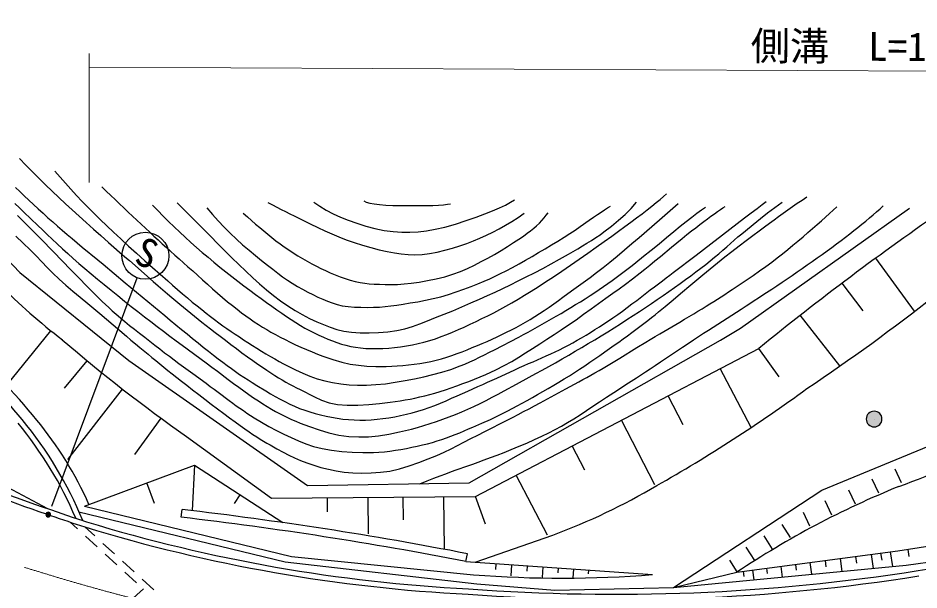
# Model space of a CAD drawing. Units: millimetres, scale not verified. Extents: x 40000 to 680000, y 20000 to 380000.
# Drawn here: x 211697 to 269237, y 260420 to 296919 of the extents above; entities that cross this region are included whole.
import ezdxf
from ezdxf.enums import TextEntityAlignment as Align

# ---------------------------------------------------------------- set-up
doc = ezdxf.new("R2010")
doc.units = ezdxf.units.MM
doc.header["$LTSCALE"] = 1000
doc.linetypes.add('CHAIN', pattern=[18.5, 12, -1.5, 3.5, -1.5])
for name, color, linetype, lineweight in [('M-BGD', 7, 'Continuous', 25), ('M-BMK', 2, 'CHAIN', 13), ('M-STR-HTXT', 7, 'Continuous', 13), ('M-STR-STRC', 7, 'Continuous', 25)]:
    doc.layers.add(name, color=color, linetype=linetype, lineweight=lineweight)
doc.styles.add('ＭＳ ゴシック', font='')
doc.styles.get('ＭＳ ゴシック').set_extended_font_data('MS Gothic')

msp = doc.modelspace()

# ---------------------------------------------------------------- hatches: boundary and pattern name
at = {"layer": 'M-BGD'}
for points in [[(266873, 271330, 0.41421), (266373, 271830, 0.41421), (265873, 271330, 1)], [(213781, 265227, 0.41421), (213631, 265377, 0.41421), (213481, 265227, 1)]]:
    msp.add_hatch(color=256, dxfattribs=at).paths.add_polyline_path(points)

# ---------------------------------------------------------------- linework, layer by layer
for p, q in [((268959, 278203), (266478, 281595)), ((265664, 278224), (264326, 279997)), ((264191, 274714), (261659, 277947)), ((210973, 273488), (213788, 276967)), ((240906, 266389), (259007, 275830)), ((260307, 274015), (259007, 275830)), ((214670, 273300), (216112, 275050)), ((258511, 270780), (256546, 274547)), ((199776, 272920), (213589, 265612)), ((214868, 268746), (218367, 273244)), ((254186, 270955), (253218, 272811)), ((219151, 269074), (220837, 271381)), ((252375, 267138), (250229, 271252)), ((266373, 271330), (266374, 271330)), ((222462, 270218), (227887, 266269)), ((247900, 268058), (247089, 269614)), ((222977, 268387), (222812, 265481)), ((267686, 268151), (268101, 267268)), ((245517, 263920), (243519, 267752)), ((220416, 265932), (219925, 267252)), ((266668, 266595), (266243, 267501)), ((225517, 265932), (225882, 266492)), ((265174, 265894), (264749, 266799)), ((227887, 266269), (240906, 266389)), ((231467, 265398), (231459, 266302)), ((234087, 264005), (234066, 266326)), ((236313, 264888), (236300, 266347)), ((238924, 263014), (238893, 266370)), ((241560, 264615), (240906, 266389)), ((263680, 265192), (263255, 266098)), ((215935, 265767), (229153, 262566)), ((222112, 265060), (222170, 265557)), ((261840, 265382), (262245, 264519)), ((269181, 261658), (291448, 265264)), ((215499, 264323), (215030, 264751)), ((216594, 263865), (215964, 264440)), ((261038, 263762), (260502, 264607)), ((216755, 263177), (216016, 263851)), ((240897, 262201), (245855, 263922)), ((259891, 263034), (259355, 263878)), ((217850, 262719), (217111, 263393)), ((258743, 262305), (258207, 263149)), ((268515, 263011), (268586, 262549)), ((218010, 262031), (217272, 262705)), ((229153, 262566), (240793, 261396)), ((240307, 262242), (240402, 262733)), ((264198, 262424), (264306, 261606)), ((265191, 262555), (265248, 262128)), ((266184, 262687), (266302, 261797)), ((266788, 262767), (266857, 262318)), ((267392, 262847), (267535, 261915)), ((268427, 262008), (272994, 262639)), ((219105, 261573), (218367, 262248)), ((240307, 262242), (252226, 261404)), ((242208, 262097), (242183, 261731)), ((243221, 262028), (243173, 261316)), ((244216, 261959), (244193, 261614)), ((245212, 261891), (245166, 261221)), ((246189, 261824), (246168, 261515)), ((253566, 260574), (268427, 262008)), ((257144, 262321), (257610, 261586)), ((260409, 261922), (260499, 261241)), ((261341, 262045), (261388, 261688)), ((262273, 262169), (262372, 261421)), ((263236, 262296), (263287, 261905)), ((219266, 260885), (218527, 261559)), ((247166, 261757), (247128, 261193)), ((248126, 261691), (248110, 261450)), ((258075, 261281), (258031, 261607)), ((258602, 261683), (258683, 261067)), ((259505, 261802), (259548, 261478)), ((266320, 261804), (266321, 261799)), ((220361, 260427), (219622, 261102)), ((257885, 260991), (257885, 260991))]:
    msp.add_line(p, q, dxfattribs=at)
for points in [[(157259, 304874), (173328, 301910), (186118, 298364), (200936, 293846), (210102, 282445), (211802, 280671), (218782, 275060), (230182, 267080), (240506, 267250), (256563, 276372), (257838, 277125), (268624, 284777)], [(211782, 287952), (212202, 287525), (212621, 287104), (213041, 286688), (213462, 286277), (213887, 285868), (214310, 285466), (214731, 285072), (215157, 284679), (215593, 284280), (216046, 283871), (216514, 283453), (216992, 283032), (217484, 282601), (218529, 281690), (218810, 281444), (220337, 280105), (220646, 279837), (220948, 279576), (221240, 279326), (221520, 279088), (221784, 278866), (222032, 278657), (222270, 278459), (222501, 278268), (222730, 278080), (222960, 277894), (223196, 277705), (223442, 277510), (223703, 277306), (223981, 277091), (224283, 276859), (224606, 276611), (224944, 276354), (225293, 276090), (225647, 275824), (226000, 275561), (226349, 275306), (226686, 275062), (227007, 274835), (227307, 274629), (227585, 274442), (227849, 274270), (228100, 274110), (228341, 273962), (228575, 273822), (228804, 273690), (229030, 273564), (229258, 273442), (229489, 273323), (229725, 273204), (230635, 272737), (231088, 272532), (231572, 272366), (232111, 272254), (232723, 272205), (233392, 272210), (234091, 272254), (234793, 272323), (235469, 272405), (235792, 272448), (236111, 272496), (236425, 272548), (236737, 272605), (237049, 272668), (237361, 272737), (237676, 272813), (237996, 272896), (238321, 272986), (238653, 273085), (238999, 273195), (239360, 273317), (239730, 273449), (240105, 273588), (240481, 273733), (240853, 273881), (241216, 274031), (241566, 274180), (241897, 274326), (242205, 274467), (242754, 274740), (243236, 275010), (243679, 275281), (244111, 275556), (244559, 275838), (245021, 276127), (245479, 276419), (245935, 276718), (246394, 277024), (246859, 277339), (247333, 277668), (247816, 278011), (248300, 278359), (248778, 278706), (249245, 279045), (249678, 279357), (250083, 279648), (250491, 279945), (250932, 280275), (251436, 280664), (251725, 280893), (252039, 281148), (252373, 281422), (252720, 281709), (253427, 282294), (253774, 282580), (254107, 282852), (254421, 283104), (254707, 283331), (254975, 283538), (255235, 283738), (255486, 283928), (255726, 284107), (255953, 284274), (256168, 284428), (256368, 284568), (256552, 284691), (256719, 284798), (256867, 284885)], [(214054, 287139), (214384, 286754), (214721, 286371), (215068, 285988), (215424, 285604), (215793, 285217), (216168, 284833), (216550, 284451), (216945, 284065), (217360, 283668), (217801, 283252), (218269, 282818), (218760, 282369), (219273, 281906), (219806, 281430), (221254, 280153), (221568, 279877), (221885, 279601), (222203, 279326), (222518, 279056), (222829, 278794), (223132, 278544), (223426, 278308), (223708, 278085), (223984, 277874), (224253, 277671), (224518, 277475), (224780, 277286), (225041, 277102), (225302, 276921), (225565, 276742), (225832, 276564), (226103, 276386), (226381, 276206), (226664, 276026), (226950, 275846), (227239, 275668), (227528, 275494), (227815, 275325), (228099, 275162), (228378, 275007), (228650, 274860), (228914, 274723), (229411, 274476), (229878, 274257), (230334, 274066), (230796, 273902), (231282, 273766), (231790, 273657), (232309, 273575), (232840, 273520), (233387, 273493), (233952, 273493), (234543, 273523), (235160, 273585), (235788, 273672), (236415, 273777), (237025, 273896), (237614, 274022), (238190, 274160), (238762, 274317), (239340, 274500), (239933, 274716), (240238, 274839), (240547, 274974), (240860, 275117), (241175, 275268), (241492, 275425), (241809, 275586), (242126, 275750), (243674, 276557), (243976, 276717), (244277, 276878), (244577, 277041), (244876, 277206), (245175, 277373), (245475, 277543), (245775, 277715), (246076, 277890), (246380, 278069), (246688, 278252), (246997, 278438), (247307, 278627), (247616, 278817), (247923, 279009), (248227, 279202), (248525, 279395), (248816, 279588), (249099, 279780), (249374, 279971), (249642, 280163), (249905, 280356), (250162, 280550), (250415, 280744), (250665, 280938), (250913, 281132), (251158, 281326), (251647, 281712), (252140, 282108), (252633, 282515), (253114, 282916), (253571, 283295), (253990, 283634), (254373, 283936), (254729, 284213), (255056, 284460), (255350, 284675), (255609, 284854)], [(211546, 286106), (211810, 285849), (212089, 285580), (212381, 285305), (212681, 285024), (212987, 284740), (213296, 284458), (213604, 284179), (213910, 283906), (214215, 283638), (214524, 283371), (214837, 283105), (215154, 282839), (215475, 282572), (215799, 282303), (216794, 281482), (217133, 281201), (217827, 280623), (218544, 280028), (219271, 279426), (219997, 278826), (221066, 277945), (221423, 277648), (222139, 277051), (222495, 276756), (222846, 276466), (223192, 276183), (223530, 275910), (223859, 275650), (224177, 275404), (224481, 275173), (224771, 274955), (225050, 274748), (225321, 274551), (225587, 274362), (225851, 274179), (226116, 274001), (226385, 273826), (226661, 273651), (226946, 273477), (227533, 273122), (227829, 272945), (228128, 272771), (228430, 272602), (228736, 272439), (229046, 272285), (229361, 272140), (229681, 272008), (230007, 271890), (230339, 271782), (230678, 271683), (231022, 271592), (231371, 271511), (231723, 271439), (232079, 271378), (232438, 271329), (232798, 271292), (233160, 271268), (233521, 271258), (233885, 271262), (234255, 271281), (234627, 271313), (235002, 271357), (235379, 271412), (235755, 271478), (236130, 271553), (236502, 271637), (236871, 271727), (237235, 271825), (237597, 271934), (237958, 272058), (238320, 272194), (238679, 272341), (239035, 272494), (239388, 272651), (239737, 272809), (240079, 272965), (240415, 273117), (240744, 273261), (241064, 273399), (241376, 273537), (241681, 273674), (241981, 273810), (242276, 273945), (243434, 274478), (243724, 274610), (244013, 274739), (244301, 274865), (244586, 274987), (244870, 275109), (245152, 275231), (245434, 275355), (245716, 275481), (245997, 275613), (246280, 275750), (246563, 275895), (246847, 276046), (247129, 276200), (247411, 276358), (247694, 276520), (247976, 276686), (248259, 276857), (248543, 277033), (248828, 277213), (249114, 277399), (249402, 277590), (249695, 277790), (249994, 278001), (250297, 278220), (250601, 278445), (250905, 278673), (251207, 278902), (252078, 279565), (252350, 279771), (252608, 279965), (252853, 280150), (253088, 280329), (253316, 280503), (253540, 280675), (254999, 281794), (257629, 283809), (258089, 284159), (258513, 284480), (258892, 284767), (259219, 285013), (259486, 285212)], [(217046, 286148), (217332, 285872), (217615, 285599), (217896, 285329), (218175, 285062), (218453, 284797), (218730, 284535), (219006, 284274), (219281, 284016), (219557, 283759), (219832, 283503), (220105, 283250), (220373, 283003), (220640, 282759), (220905, 282517), (221170, 282276), (221438, 282035), (221708, 281792), (221983, 281547), (222264, 281297), (222552, 281041), (222851, 280776), (223158, 280500), (223473, 280217), (223793, 279930), (224116, 279643), (224438, 279360), (224759, 279083), (225075, 278817), (225384, 278566), (225683, 278331), (225971, 278115), (226248, 277912), (226518, 277721), (226782, 277540), (227045, 277367), (227309, 277200), (227577, 277038), (227852, 276879), (228138, 276720), (228436, 276561), (228751, 276399), (229080, 276236), (229421, 276074), (229769, 275915), (230121, 275760), (230472, 275612), (230820, 275472), (231161, 275343), (231490, 275227), (231805, 275125), (232383, 274961), (232914, 274840), (233432, 274757), (233969, 274706), (234558, 274682), (234879, 274680), (235215, 274685), (235562, 274697), (235918, 274717), (236279, 274745), (236643, 274781), (237007, 274825), (237367, 274877), (237721, 274937), (238067, 275006), (238405, 275086), (238741, 275176), (239075, 275277), (239407, 275386), (239736, 275503), (240063, 275626), (240388, 275753), (240710, 275884), (241031, 276017), (241349, 276151), (241664, 276286), (241977, 276425), (242287, 276567), (242594, 276713), (242900, 276863), (243204, 277018), (243506, 277177), (243806, 277340), (244106, 277509), (244404, 277684), (244704, 277867), (245006, 278061), (245309, 278262), (245611, 278470), (245910, 278680), (246205, 278891), (246494, 279101), (247047, 279503), (247790, 280040), (248230, 280363), (248649, 280677), (249065, 280999), (249500, 281344), (249959, 281720), (250428, 282116), (250900, 282522), (251363, 282923), (252662, 284045), (253851, 285079)], [(211671, 284316), (211915, 284072), (212159, 283827), (212404, 283581), (212902, 283078), (213158, 282818), (213422, 282550), (213693, 282273), (213969, 281989), (215076, 280847), (215343, 280575), (215600, 280313), (216077, 279834), (216687, 279218), (216879, 279027), (217073, 278837), (217274, 278646), (217486, 278449), (217714, 278243), (217963, 278025), (218234, 277794), (218522, 277555), (218826, 277308), (219140, 277056), (219462, 276801), (219788, 276546), (220114, 276292), (220438, 276042), (220754, 275799), (221061, 275563), (221363, 275334), (221665, 275107), (221967, 274882), (222268, 274660), (222566, 274442), (222860, 274227), (223709, 273610), (223976, 273415), (224234, 273225), (224481, 273040), (225183, 272512), (225409, 272345), (225633, 272181), (225859, 272020), (226087, 271863), (226319, 271709), (226787, 271409), (227255, 271122), (227724, 270850), (228195, 270595), (228673, 270360), (229143, 270140), (229606, 269934), (230078, 269748), (230578, 269586), (231123, 269453), (231724, 269346), (232368, 269263), (233041, 269207), (233725, 269183), (234405, 269194), (234746, 269214), (235092, 269245), (235444, 269286), (235797, 269335), (236151, 269392), (236503, 269455), (236851, 269524), (237193, 269598), (237526, 269675), (237849, 269755), (238162, 269839), (238466, 269930), (238763, 270026), (239054, 270128), (239340, 270234), (239623, 270344), (239905, 270458), (240186, 270574), (240469, 270693), (240754, 270813), (241316, 271057), (241867, 271308), (242419, 271574), (242986, 271861), (243582, 272173), (243895, 272342), (244218, 272518), (244548, 272701), (244884, 272891), (245224, 273085), (245565, 273283), (245906, 273484), (246245, 273687), (246579, 273891), (246907, 274095), (247233, 274302), (247560, 274514), (247888, 274730), (248214, 274949), (248538, 275169), (248858, 275390), (249173, 275609), (249481, 275825), (249780, 276037), (250071, 276244), (250353, 276446), (250628, 276647), (250897, 276846), (251160, 277043), (251417, 277237), (251667, 277429), (251912, 277618), (252150, 277804), (252382, 277986), (252608, 278165), (253025, 278504), (253403, 278822), (254131, 279448), (254530, 279785), (255427, 280532), (255899, 280922), (256370, 281306), (256829, 281674), (257285, 282030), (257745, 282381), (258196, 282721), (258626, 283042), (259021, 283337), (259371, 283597), (259686, 283828), (259980, 284041), (260268, 284248), (260565, 284459), (260868, 284675), (261167, 284886), (261466, 285095), (261768, 285305), (262076, 285517)], [(220282, 284980), (220621, 284631), (220965, 284284), (221313, 283941), (221665, 283600), (222021, 283264), (222379, 282932), (222740, 282604), (223102, 282280), (223466, 281961), (223830, 281648), (224200, 281337), (224577, 281028), (224960, 280721), (225346, 280417), (225732, 280120), (226116, 279829), (226494, 279547), (226865, 279275), (227225, 279014), (227571, 278765), (227904, 278529), (228226, 278301), (228538, 278082), (228843, 277873), (229142, 277673), (229437, 277483), (229730, 277303), (230023, 277132), (230318, 276972), (230616, 276822), (230912, 276681), (231202, 276548), (231488, 276424), (231773, 276310), (232058, 276206), (232347, 276113), (232640, 276032), (232942, 275963), (233255, 275908), (233579, 275867), (233918, 275839), (234269, 275825), (234629, 275823), (234998, 275834), (235372, 275856), (235750, 275891), (236129, 275937), (236508, 275995), (236884, 276063), (237255, 276142), (237623, 276233), (237989, 276338), (238353, 276456), (238718, 276585), (239083, 276725), (239450, 276875), (239819, 277033), (240191, 277199), (240567, 277372), (240948, 277551), (241328, 277734), (241705, 277921), (242081, 278115), (242459, 278316), (242842, 278527), (243231, 278747), (243631, 278981), (244043, 279228), (244470, 279490), (244915, 279769), (245391, 280076), (245901, 280412), (246435, 280773), (246984, 281148), (247539, 281533), (248089, 281918), (248625, 282296), (249136, 282660), (249614, 283003), (250049, 283316), (250451, 283609), (250837, 283893), (251205, 284168), (251553, 284432), (251879, 284683), (252181, 284920), (252457, 285141), (252705, 285346), (252923, 285531), (253110, 285697)], [(211502, 285075), (211783, 284803), (212070, 284527), (212952, 283680), (213255, 283392), (213563, 283099), (213879, 282803), (214201, 282503), (214533, 282198), (214875, 281890), (215227, 281577), (215591, 281260), (215972, 280935), (216370, 280599), (216782, 280256), (217205, 279908), (217636, 279557), (218069, 279207), (218503, 278859), (218933, 278517), (219357, 278183), (219769, 277859), (220176, 277544), (220583, 277233), (220989, 276926), (221393, 276623), (221794, 276325), (222190, 276032), (223713, 274912), (224074, 274644), (224429, 274377), (225123, 273854), (225460, 273601), (225791, 273356), (226116, 273120), (226434, 272895), (226745, 272682), (227049, 272483), (227341, 272298), (227618, 272127), (227885, 271968), (228144, 271819), (228399, 271680), (228652, 271549), (228908, 271424), (229169, 271304), (229439, 271188), (229721, 271074), (230312, 270849), (230927, 270636), (231556, 270450), (232193, 270305), (232830, 270216), (233458, 270185), (234081, 270202), (234715, 270264), (235372, 270367), (236069, 270507), (236436, 270592), (236817, 270688), (237208, 270796), (237606, 270914), (238011, 271041), (238419, 271176), (238828, 271319), (239235, 271469), (239639, 271625), (240036, 271787), (240428, 271955), (240817, 272133), (241203, 272320), (241589, 272514), (241975, 272715), (242361, 272921), (242750, 273131), (243538, 273561), (244347, 273999), (244760, 274224), (245177, 274454), (245598, 274688), (246020, 274925), (246443, 275165), (246866, 275407), (247287, 275652), (247704, 275897), (248117, 276143), (248529, 276391), (248942, 276643), (249356, 276898), (249768, 277155), (250178, 277414), (250585, 277673), (250986, 277933), (251382, 278191), (251770, 278447), (252150, 278702), (252523, 278955), (252894, 279210), (253260, 279465), (253621, 279720), (253976, 279974), (254323, 280225), (254661, 280474), (254990, 280719), (255309, 280960), (255615, 281195), (255908, 281426), (256186, 281653), (256453, 281877), (256709, 282098), (256957, 282315), (257440, 282739), (257678, 282946), (257916, 283149), (258158, 283349), (258639, 283739), (259109, 284116), (259572, 284478), (260031, 284828), (260490, 285163)], [(211555, 283003), (212024, 282556), (212462, 282134), (212854, 281742), (213215, 281367), (213566, 281000), (213928, 280633), (214324, 280255), (214753, 279873), (215200, 279491), (215666, 279104), (216151, 278702), (216656, 278280), (216919, 278057), (218624, 276609), (218912, 276367), (219196, 276130), (219474, 275899), (220001, 275465), (220253, 275258), (220502, 275054), (220752, 274850), (221007, 274645), (221270, 274434), (221546, 274216), (221836, 273987), (222146, 273745), (222483, 273483), (222848, 273200), (223234, 272902), (223633, 272595), (224038, 272286), (224441, 271979), (224835, 271683), (225212, 271402), (225565, 271143), (225887, 270911), (226179, 270706), (226450, 270520), (226703, 270351), (226941, 270197), (227166, 270054), (227383, 269921), (227593, 269795), (227801, 269674), (228008, 269556), (228219, 269437), (228623, 269215), (228997, 269018), (229362, 268843), (229738, 268682), (230146, 268531), (230585, 268383), (231042, 268243), (231518, 268119), (232014, 268018), (232532, 267948), (233080, 267904), (233656, 267882), (234250, 267889), (234851, 267930), (235447, 268012), (236053, 268150), (236677, 268339), (237297, 268558), (237891, 268787), (238438, 269006), (238920, 269214), (239353, 269425), (239761, 269640), (240171, 269860), (240608, 270085), (241060, 270309), (241512, 270531), (241979, 270762), (242478, 271013), (243026, 271294), (243327, 271452), (243648, 271622), (243985, 271802), (244334, 271988), (244688, 272179), (245044, 272371), (245740, 272748), (246679, 273258), (247506, 273704), (247768, 273846), (248027, 273988), (248285, 274130), (248544, 274275), (248805, 274423), (249072, 274576), (249607, 274893), (250137, 275217), (251217, 275885), (251782, 276228), (252077, 276404), (252382, 276585), (252694, 276770), (253961, 277514), (254268, 277696), (254564, 277873), (254847, 278044), (255118, 278210), (255381, 278371), (255637, 278529), (255886, 278684), (256129, 278836), (256368, 278987), (256604, 279137), (256837, 279286), (257068, 279436), (257299, 279586), (257756, 279887), (258204, 280187), (258639, 280484), (259058, 280776), (259457, 281062), (259833, 281341), (260188, 281613), (260528, 281881), (260858, 282148), (261185, 282415), (261510, 282685), (261830, 282957), (262141, 283226), (262442, 283490), (262729, 283742), (263003, 283985), (263266, 284221), (263517, 284448), (263756, 284667), (263981, 284876)], [(221857, 285129), (222279, 284710), (222705, 284284), (223569, 283417), (224006, 282980), (224447, 282535), (224894, 282080), (225343, 281626), (225793, 281181), (226241, 280756), (226685, 280348), (227127, 279950), (227569, 279566), (228015, 279204), (228465, 278867), (228923, 278555), (229387, 278264), (229853, 277996), (230317, 277754), (230775, 277539), (231215, 277351), (231639, 277187), (232066, 277050), (232514, 276943), (232999, 276870), (233540, 276830), (234124, 276823), (234726, 276846), (235320, 276898), (235882, 276978), (236399, 277090), (236889, 277237), (237368, 277410), (237855, 277600), (238365, 277798), (238909, 278011), (239476, 278244), (240050, 278488), (240617, 278735), (241161, 278975), (241675, 279205), (242169, 279431), (242654, 279659), (243142, 279893), (243644, 280141), (244160, 280399), (244682, 280665), (245210, 280941), (245746, 281229), (246289, 281534), (246855, 281857), (247148, 282025), (247444, 282197), (247739, 282372), (248032, 282549), (248319, 282728), (248598, 282909), (248865, 283090), (249118, 283272), (249596, 283638), (250047, 284011), (250466, 284390), (250849, 284774), (251191, 285161)], [(223750, 284801), (224115, 284380), (224489, 283970), (224870, 283572), (225256, 283187), (225643, 282815), (226041, 282454), (226450, 282102), (226860, 281765), (227257, 281447), (227630, 281152), (227971, 280884), (228289, 280639), (228595, 280413), (228899, 280199), (229213, 279993), (229539, 279795), (229870, 279606), (230201, 279430), (230531, 279266), (230854, 279115), (231164, 278977), (231461, 278849), (231759, 278735), (232071, 278638), (232409, 278561), (232782, 278507), (233183, 278474), (233596, 278457), (234010, 278454), (234410, 278460), (234786, 278477), (235147, 278506), (235509, 278547), (235887, 278599), (236296, 278662), (236745, 278734), (237225, 278815), (237721, 278908), (238219, 279015), (238707, 279137), (239191, 279280), (239681, 279443), (240165, 279617), (240631, 279793), (241067, 279965), (241461, 280125), (241820, 280280), (242164, 280437), (242511, 280606), (242881, 280792), (243279, 281002), (243693, 281230), (244114, 281468), (244534, 281711), (244947, 281951), (245358, 282192), (245773, 282439), (246182, 282686), (246574, 282928), (246941, 283160), (247279, 283386), (247598, 283609), (248179, 284026), (248445, 284211), (248695, 284380), (248929, 284537), (249146, 284679), (249347, 284805), (249532, 284917)], [(227645, 285149), (227940, 284997), (228229, 284848), (228512, 284703), (228789, 284562), (229061, 284424), (229329, 284290), (229592, 284160), (229850, 284033), (230106, 283909), (230358, 283788), (230840, 283559), (231295, 283345), (231738, 283144), (232188, 282954), (232661, 282774), (233168, 282597), (233698, 282426), (234234, 282267), (234761, 282129), (235263, 282018), (235731, 281931), (236175, 281863), (236608, 281820), (237045, 281805), (237498, 281824), (237975, 281882), (238467, 281979), (238963, 282102), (239450, 282241), (239916, 282385), (240359, 282534), (240786, 282696), (241201, 282871), (241612, 283058), (242022, 283259), (242430, 283474), (242834, 283703), (243235, 283944), (243633, 284200), (244030, 284469)], [(230599, 285176), (230972, 284913), (231382, 284662), (231824, 284427), (232295, 284209), (232791, 284010), (233325, 283823), (233900, 283647), (234495, 283492), (235090, 283368), (235663, 283286), (236203, 283247), (236724, 283244), (237243, 283275), (237776, 283340), (238340, 283438), (238964, 283582), (239636, 283774), (240313, 283993), (240954, 284215), (241514, 284420), (242001, 284610), (242441, 284801), (242828, 284986), (243151, 285163), (243403, 285327)], [(233773, 285246), (233929, 285175), (234158, 285114), (234450, 285062), (234793, 285020), (235177, 284987), (235637, 284964), (236182, 284951), (236757, 284946), (237307, 284948), (237779, 284954), (238179, 284965), (238545, 284982), (238864, 285004), (239127, 285031), (239323, 285062)], [(237355, 267198), (237828, 267384), (238260, 267551), (238658, 267702), (239027, 267841), (239374, 267970), (239678, 268080), (239935, 268169), (240176, 268250), (240432, 268339), (240734, 268447), (241087, 268576), (241470, 268717), (241876, 268868), (242301, 269030), (242739, 269203), (243202, 269389), (243695, 269589), (244197, 269798), (244691, 270013), (245157, 270229), (245589, 270443), (245999, 270659), (246397, 270880), (246793, 271109), (247198, 271351), (247605, 271606), (248009, 271871), (248417, 272145), (248838, 272429), (249281, 272723), (249738, 273019), (250686, 273629), (251203, 273964), (251765, 274331), (252069, 274533), (252392, 274748), (252729, 274973), (254143, 275921), (254494, 276155), (254836, 276382), (255165, 276598), (255483, 276805), (255792, 277005), (256095, 277200), (256394, 277391), (257283, 277958), (257583, 278150), (257888, 278347), (258199, 278549), (259499, 279398), (259830, 279616), (260162, 279835), (260493, 280055), (260822, 280275), (261147, 280496), (261467, 280715), (261785, 280936), (262104, 281159), (262424, 281383), (262742, 281609), (263056, 281834), (263367, 282058), (263672, 282281), (263970, 282501), (264260, 282719), (264540, 282932), (264812, 283143), (265078, 283351), (265337, 283558), (265590, 283763), (265837, 283966), (266076, 284166), (266308, 284364), (266533, 284559), (266750, 284751), (266958, 284940)], [(226076, 284460), (226342, 284226), (226606, 283996), (226868, 283770), (227130, 283549), (227393, 283332), (227653, 283119), (227910, 282910), (228168, 282705), (228431, 282505), (228703, 282310), (228985, 282119), (229277, 281931), (229573, 281748), (229870, 281572), (230166, 281403), (230458, 281242), (230749, 281086), (231041, 280938), (231336, 280797), (231639, 280664), (231952, 280536), (232272, 280412), (232596, 280297), (232919, 280196), (233237, 280112), (233542, 280048), (233836, 280001), (234132, 279967), (234443, 279945), (234782, 279930), (235147, 279919), (235529, 279915), (235931, 279922), (236358, 279948), (236812, 279997), (237310, 280071), (237851, 280165), (238408, 280279), (238956, 280412), (239470, 280563), (239946, 280738), (240402, 280937), (240842, 281152), (241271, 281376), (241694, 281602), (242120, 281839), (242547, 282091), (242959, 282345), (243341, 282589), (243681, 282811), (243969, 283006), (244216, 283181), (244433, 283344), (244630, 283504), (244818, 283668), (244995, 283835), (245154, 283999), (245297, 284163), (245427, 284328), (245545, 284496)], [(253566, 260574), (263037, 266779), (275936, 272099), (288543, 277601), (289600, 278293), (296341, 284160)], [(253566, 260574), (257604, 261551), (267879, 262911), (280292, 264854), (293143, 267041), (295719, 267992), (303661, 269834), (309637, 271122), (313386, 271980), (315802, 273001)], [(215935, 265767), (222977, 268387), (228599, 264720)], [(215589, 265411), (228752, 262222), (241007, 260817), (245987, 260404), (253566, 260574)]]:
    msp.add_lwpolyline(points, dxfattribs=at)
for points in [[(266873, 271330, 0.41421), (266373, 271830, 0.41421), (265873, 271330, 1)], [(213781, 265227, 0.41421), (213631, 265377, 0.41421), (213481, 265227, 1)]]:
    msp.add_lwpolyline(points, format="xyb", close=True, dxfattribs=at)
for centre, radius, start, end in [((374515, 133868), 183017, 124.46911, 129.13364), ((240287, 309724), 42133, 217.68988, 232.31012), ((190167, 380887), 129430, 303.75358, 308.22001), ((281163, 353968), 102274, 229.34162, 234.97321), ((183843, 248185), 36397, 39.40396, 49.79384), ((188210, 251564), 31578, 38.58364, 51.03311), ((274574, 442093), 186721, 244.81225, 251.66161), ((204693, 351642), 97134, 299.47472, 306.2154), ((199249, 449762), 195227, 290.60597, 294.79144), ((192551, 255271), 24821, 23.08005, 39.52462), ((192551, 255271), 25171, 22.37923, 39.52378), ((194963, 256441), 23261, 23.92702, 39.5661), ((274574, 442093), 187071, 246.19638, 250.94172), ((231217, 303204), 41920, 290.43735, 300.48934), ((289612, 213553), 57692, 112.04704, 123.6979), ((193374, 19351), 247884, 79.06379, 83.32894), ((274574, 442093), 187071, 251.0336, 251.74168), ((274574, 442093), 186721, 251.66161, 251.74049), ((245589, 361411), 101046, 253.01413, 267.09784), ((193374, 19351), 247384, 79.06379, 83.32894), ((245589, 361411), 101396, 253.01193, 267.09543), ((249816, 384846), 125051, 265.70504, 278.93411), ((249816, 384846), 124701, 265.70309, 278.93374), ((246458, 333677), 72503, 265.51832, 274.56284)]:
    msp.add_arc(centre, radius, start, end, dxfattribs=at)
at = {"layer": 'M-BMK'}
for centre, radius, start, end in [((247501, 377531), 120963, 246.59679, 253.4051), ((251133, 384814), 128988, 252.78321, 259.2339)]:
    msp.add_arc(centre, radius, start, end, dxfattribs=at)
at = {"layer": 'M-STR-HTXT'}
for p, q in [((216241, 286417), (216241, 294652)), ((216241, 293780), (321289, 293275))]:
    msp.add_line(p, q, dxfattribs=at)
msp.add_lwpolyline([(219714, 260499), (194892, 238135), (161142, 238135)], dxfattribs=at)
at = {"layer": 'M-STR-STRC'}
msp.add_line((213864, 265773), (219305, 280341), dxfattribs=at)
msp.add_circle((219830, 281746), 1500, dxfattribs=at)

# ---------------------------------------------------------------- texts
at = {"layer": 'M-STR-HTXT', "style": 'ＭＳ ゴシック'}
msp.add_text('側溝\u3000L=100.0', height=1833, rotation=359.724, dxfattribs=at).set_placement((266599, 293638), align=Align.BOTTOM_CENTER)
at = {"layer": 'M-STR-STRC', "style": 'ＭＳ ゴシック'}
msp.add_text('S', height=1833, rotation=339.46, dxfattribs=at).set_placement((219414, 280556), align=Align.BOTTOM_CENTER)

doc.saveas('drawing.dxf')
